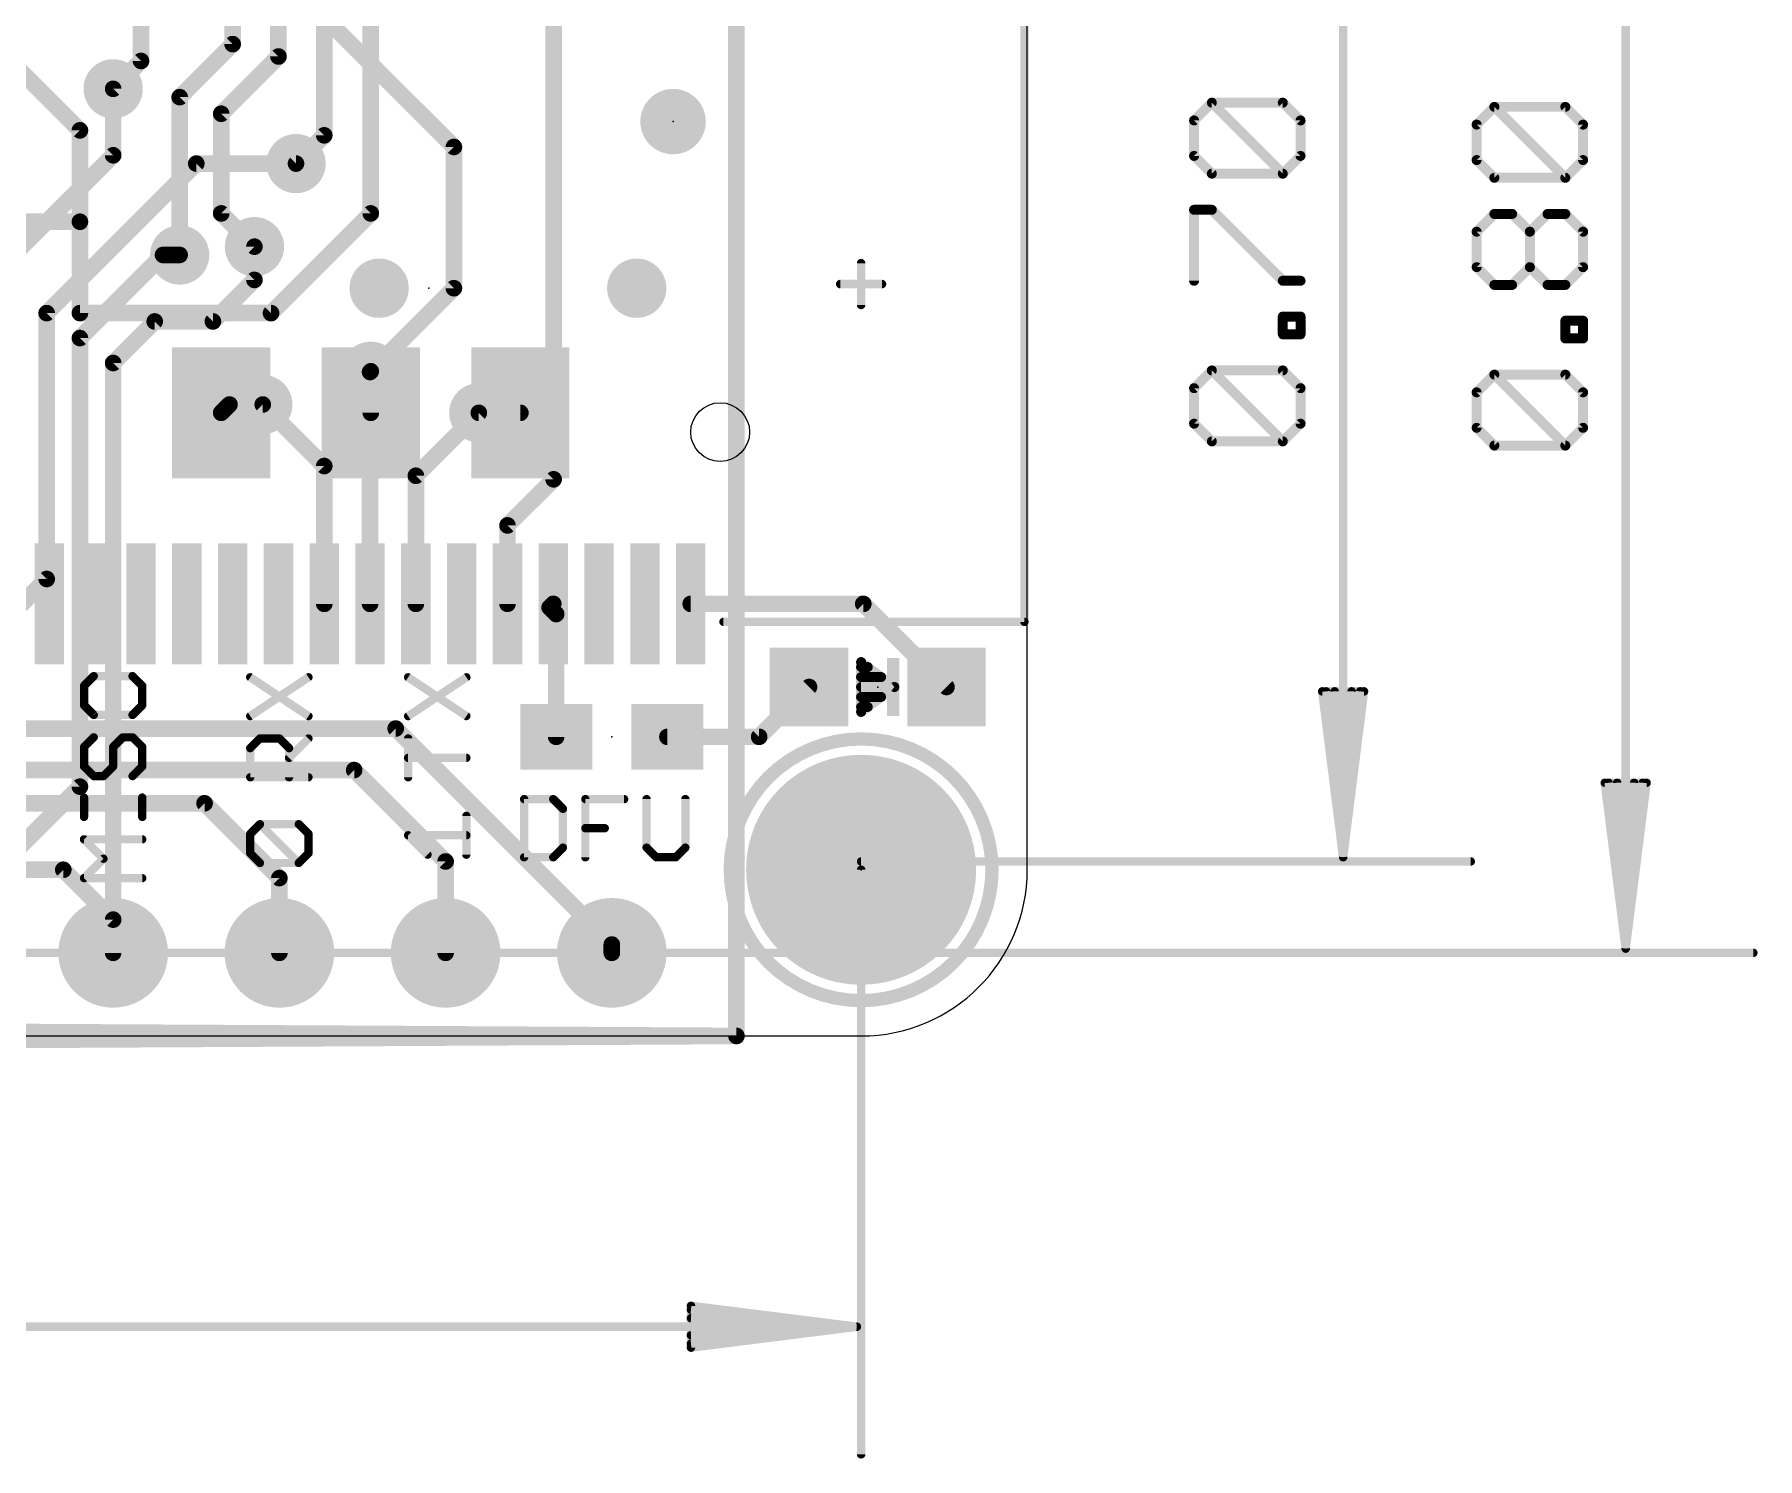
# Model space of a CAD drawing. Extents: x -8.4 to 62, y -6.5 to 32.8.
# Drawn here: x 35.63 to 61.96, y -6.46 to 15.31 of the extents above; entities that cross this region are included whole.
import ezdxf

# ---------------------------------------------------------------- set-up
doc = ezdxf.new("R2010")
doc.units = 0
for name, color, linetype in [('1', 12, 'CONTINUOUS'), ('16', 132, 'CONTINUOUS'), ('17', 110, 'CONTINUOUS'), ('18', 110, 'CONTINUOUS'), ('20', 53, 'CONTINUOUS'), ('21', 40, 'CONTINUOUS'), ('23', 40, 'CONTINUOUS'), ('47', 253, 'CONTINUOUS')]:
    doc.layers.add(name, color=color, linetype=linetype)

# ---------------------------------------------------------------- blocks, each defined once
blk = doc.blocks.new('RECT')
blk.add_solid([(-0.5, -0.5), (0.5, -0.5), (-0.5, 0.5), (0.5, 0.5)])
blk = doc.blocks.new('ROUNDP')
at = {"const_width": 0.5}
blk.add_lwpolyline([(0, -0.25, 1), (0, 0.25, 1), (0, -0.25)], format="xyb", dxfattribs=at)
blk = doc.blocks.new('PIE')
at = {"const_width": 0.5}
blk.add_lwpolyline([(0, -0.25, 1), (0, 0.25, 1), (0, -0.25)], format="xyb", dxfattribs=at)
blk = doc.blocks.new('ROUNDV')
at = {"const_width": 0.5}
blk.add_lwpolyline([(0, -0.25, 1), (0, 0.25, 1), (0, -0.25)], format="xyb", dxfattribs=at)

msp = doc.modelspace()

# ---------------------------------------------------------------- linework, layer by layer
at = {"layer": '1', "const_width": 0.254}
for points in [[(46.355, 0), (46.355, 22.86)], [(43.561, 8.509), (43.561, 18.327)], [(37.256, 16.255), (37.256, 14.904)], [(38.656, 16.255), (38.656, 15.161)], [(39.356, 16.255), (39.356, 14.972)], [(40.056, 16.255), (40.056, 13.767)], [(40.767, 12.573), (40.767, 15.609)], [(38.656, 15.161), (37.846, 14.351)], [(35.235, 14.93), (36.322, 13.843)], [(37.256, 14.904), (36.83, 14.478)], [(39.356, 14.972), (38.481, 14.097)], [(37.846, 14.351), (37.846, 11.938)], [(38.481, 14.097), (38.481, 12.573)], [(36.322, 13.843), (36.322, 12.446)], [(40.056, 13.767), (39.624, 13.335)], [(38.481, 12.573), (38.989, 12.065)], [(39.243, 11.049), (40.767, 12.573)], [(35.179, 12.446), (36.322, 12.446)], [(36.322, 12.446), (36.322, 11.049)], [(36.322, 11.049), (39.243, 11.049)], [(40.756, 10.149), (40.767, 10.16)], [(40.756, 6.605), (40.756, 10.149)], [(40.056, 8.712), (39.116, 9.652)], [(41.456, 8.563), (42.418, 9.525)], [(40.056, 6.605), (40.056, 8.712)], [(41.456, 6.605), (41.456, 8.563)], [(42.856, 7.804), (43.561, 8.509)], [(42.856, 6.605), (42.856, 7.804)], [(43.556, 6.605), (43.5, 6.549)], [(43.5, 6.549), (43.6, 6.449)], [(48.293, 6.605), (45.656, 6.605)], [(49.564, 5.334), (48.293, 6.605)], [(43.6, 6.449), (43.6, 4.572)], [(46.702, 4.572), (47.464, 5.334)], [(41.148, 4.699), (34.671, 4.699)], [(44.45, 1.397), (41.148, 4.699)], [(45.3, 4.572), (46.702, 4.572)], [(33.274, 4.064), (40.513, 4.064)], [(40.513, 4.064), (41.91, 2.667)], [(33.02, 3.556), (38.227, 3.556)], [(38.227, 3.556), (39.37, 2.413)], [(33.782, 2.54), (36.068, 2.54)], [(36.068, 2.54), (36.83, 1.778)], [(41.91, 2.667), (41.91, 1.27)], [(39.37, 2.413), (39.37, 1.27)], [(36.83, 1.778), (36.83, 1.27)], [(44.45, 1.27), (44.45, 1.397)], [(-0.254, -0.254), (46.355, 0)]]:
    msp.add_lwpolyline(points, dxfattribs=at)
at = {"layer": '1', "const_width": 0.127}
for points in [[(38.7009, 15.1161, 1), (38.6111, 15.2059)], [(37.3009, 14.8591, 1), (37.2111, 14.9489)], [(38.5925, 15.161, 1), (38.7195, 15.161)], [(39.2925, 14.972, 1), (39.4195, 14.972)], [(39.4009, 14.9271, 1), (39.3111, 15.0169)], [(37.1925, 14.904, 1), (37.3195, 14.904)], [(36.7851, 14.5229, 1), (36.8749, 14.4331)], [(37.9095, 14.351, 1), (37.7825, 14.351)], [(37.8011, 14.3959, 1), (37.8909, 14.3061)], [(38.5445, 14.097, 1), (38.4175, 14.097)], [(36.3855, 13.843, 1), (36.2585, 13.843)], [(38.4361, 14.1419, 1), (38.5259, 14.0521)], [(36.2771, 13.7981, 1), (36.3669, 13.8879)], [(39.9925, 13.767, 1), (40.1195, 13.767)], [(40.1009, 13.7221, 1), (40.0111, 13.8119)], [(39.5791, 13.3799, 1), (39.6689, 13.2901)], [(38.5259, 12.6179, 1), (38.4361, 12.5281)], [(40.8119, 12.5281, 1), (40.7221, 12.6179)], [(36.3855, 12.446, 1), (36.2585, 12.446)], [(36.2585, 12.446, 1), (36.3855, 12.446)], [(36.322, 12.3825, 1), (36.322, 12.5095)], [(38.4175, 12.573, 1), (38.5445, 12.573)], [(40.7035, 12.573, 1), (40.8305, 12.573)], [(38.9441, 12.0201, 1), (39.0339, 12.1099)], [(37.7825, 11.938, 1), (37.9095, 11.938)], [(36.322, 11.1125, 1), (36.322, 10.9855)], [(36.2585, 11.049, 1), (36.3855, 11.049)], [(39.1981, 11.0939, 1), (39.2879, 11.0041)], [(39.243, 10.9855, 1), (39.243, 11.1125)], [(40.8195, 10.149, 1), (40.6925, 10.149)], [(40.8119, 10.1151, 1), (40.7221, 10.2049)], [(40.7111, 10.1939, 1), (40.8009, 10.1041)], [(39.1609, 9.6969, 1), (39.0711, 9.6071)], [(42.4629, 9.4801, 1), (42.3731, 9.5699)], [(40.1195, 8.712, 1), (39.9925, 8.712)], [(40.0111, 8.6671, 1), (40.1009, 8.7569)], [(41.5195, 8.563, 1), (41.3925, 8.563)], [(41.4111, 8.6079, 1), (41.5009, 8.5181)], [(43.4975, 8.509, 1), (43.6245, 8.509)], [(43.6059, 8.4641, 1), (43.5161, 8.5539)], [(42.9195, 7.804, 1), (42.7925, 7.804)], [(42.8111, 7.8489, 1), (42.9009, 7.7591)], [(39.9925, 6.605, 1), (40.1195, 6.605)], [(40.6925, 6.605, 1), (40.8195, 6.605)], [(41.3925, 6.605, 1), (41.5195, 6.605)], [(42.7925, 6.605, 1), (42.9195, 6.605)], [(43.5449, 6.5939, 1), (43.4551, 6.5041)], [(43.4551, 6.5939, 1), (43.5449, 6.5041)], [(43.6009, 6.5601, 1), (43.5111, 6.6499)], [(45.656, 6.6685, 1), (45.656, 6.5415)], [(48.3379, 6.6499, 1), (48.2481, 6.5601)], [(48.293, 6.5415, 1), (48.293, 6.6685)], [(43.6635, 6.449, 1), (43.5365, 6.449)], [(43.5551, 6.4041, 1), (43.6449, 6.4939)], [(47.5089, 5.2891, 1), (47.4191, 5.3789)], [(49.5191, 5.2891, 1), (49.6089, 5.3789)], [(41.1929, 4.7439, 1), (41.1031, 4.6541)], [(41.148, 4.6355, 1), (41.148, 4.7625)], [(43.5365, 4.572, 1), (43.6635, 4.572)], [(45.3, 4.6355, 1), (45.3, 4.5085)], [(46.6571, 4.6169, 1), (46.7469, 4.5271)], [(46.702, 4.5085, 1), (46.702, 4.6355)], [(40.5579, 4.1089, 1), (40.4681, 4.0191)], [(40.513, 4.0005, 1), (40.513, 4.1275)], [(38.2719, 3.6009, 1), (38.1821, 3.5111)], [(38.227, 3.4925, 1), (38.227, 3.6195)], [(36.1129, 2.5849, 1), (36.0231, 2.4951)], [(36.068, 2.4765, 1), (36.068, 2.6035)], [(41.9735, 2.667, 1), (41.8465, 2.667)], [(41.8651, 2.6221, 1), (41.9549, 2.7119)], [(39.4335, 2.413, 1), (39.3065, 2.413)], [(39.3251, 2.3681, 1), (39.4149, 2.4579)], [(36.8935, 1.778, 1), (36.7665, 1.778)], [(36.7851, 1.7331, 1), (36.8749, 1.8229)], [(36.7665, 1.27, 1), (36.8935, 1.27)], [(39.3065, 1.27, 1), (39.4335, 1.27)], [(41.8465, 1.27, 1), (41.9735, 1.27)], [(44.5135, 1.397, 1), (44.3865, 1.397)], [(44.3865, 1.27, 1), (44.5135, 1.27)], [(44.4051, 1.3521, 1), (44.4949, 1.4419)], [(46.2915, 0, 1), (46.4185, 0)], [(46.3553, -0.0635, 1), (46.3547, 0.0635)]]:
    msp.add_lwpolyline(points, format="xyb", dxfattribs=at)
at = {"layer": '16', "const_width": 0.254}
for points in [[(46.355, 0), (46.355, 22.86)], [(42.037, 13.589), (39.37, 16.256)], [(36.83, 13.462), (36.83, 14.478)], [(42.037, 13.589), (42.037, 11.43)], [(33.274, 9.906), (36.83, 13.462)], [(38.1, 13.335), (35.814, 11.049)], [(39.624, 13.335), (38.1, 13.335)], [(38.989, 11.557), (38.989, 12.065)], [(37.592, 11.938), (36.322, 10.668)], [(37.846, 11.938), (37.592, 11.938)], [(38.354, 10.922), (38.989, 11.557)], [(42.037, 11.43), (40.767, 10.16)], [(35.814, 11.049), (35.814, 6.985)], [(36.83, 10.287), (37.465, 10.922)], [(37.465, 10.922), (38.354, 10.922)], [(36.322, 10.668), (36.322, 3.81)], [(36.83, 10.287), (36.83, 1.27)], [(40.767, 10.16), (40.767, 9.525)], [(38.608, 9.652), (38.481, 9.525)], [(39.116, 9.652), (38.608, 9.652)], [(42.418, 9.525), (43.053, 9.525)], [(35.814, 6.985), (31.623, 2.794)], [(36.322, 3.81), (34.29, 1.778)], [(-0.127, 0.254), (46.355, 0)]]:
    msp.add_lwpolyline(points, dxfattribs=at)
at = {"layer": '16', "const_width": 0.127}
for points in [[(36.8935, 14.478, 1), (36.7665, 14.478)], [(42.1005, 13.589, 1), (41.9735, 13.589)], [(41.9921, 13.5441, 1), (42.0819, 13.6339)], [(36.7665, 13.462, 1), (36.8935, 13.462)], [(36.8749, 13.4171, 1), (36.7851, 13.5069)], [(38.1, 13.3985, 1), (38.1, 13.2715)], [(38.1449, 13.2901, 1), (38.0551, 13.3799)], [(39.624, 13.2715, 1), (39.624, 13.3985)], [(39.0525, 12.065, 1), (38.9255, 12.065)], [(37.592, 12.0015, 1), (37.592, 11.8745)], [(37.6369, 11.8931, 1), (37.5471, 11.9829)], [(37.846, 11.8745, 1), (37.846, 12.0015)], [(38.9255, 11.557, 1), (39.0525, 11.557)], [(39.0339, 11.5121, 1), (38.9441, 11.6019)], [(41.9735, 11.43, 1), (42.1005, 11.43)], [(42.0819, 11.3851, 1), (41.9921, 11.4749)], [(35.8775, 11.049, 1), (35.7505, 11.049)], [(35.7691, 11.0939, 1), (35.8589, 11.0041)], [(37.465, 10.9855, 1), (37.465, 10.8585)], [(37.5099, 10.8771, 1), (37.4201, 10.9669)], [(38.3091, 10.9669, 1), (38.3989, 10.8771)], [(38.354, 10.8585, 1), (38.354, 10.9855)], [(36.3855, 10.668, 1), (36.2585, 10.668)], [(36.2771, 10.7129, 1), (36.3669, 10.6231)], [(36.8935, 10.287, 1), (36.7665, 10.287)], [(36.7851, 10.3319, 1), (36.8749, 10.2421)], [(40.8305, 10.16, 1), (40.7035, 10.16)], [(40.7221, 10.2049, 1), (40.8119, 10.1151)], [(38.608, 9.7155, 1), (38.608, 9.5885)], [(38.6529, 9.6071, 1), (38.5631, 9.6969)], [(39.116, 9.5885, 1), (39.116, 9.7155)], [(38.4361, 9.5699, 1), (38.5259, 9.4801)], [(40.7035, 9.525, 1), (40.8305, 9.525)], [(42.418, 9.5885, 1), (42.418, 9.4615)], [(43.053, 9.4615, 1), (43.053, 9.5885)], [(35.8589, 6.9401, 1), (35.7691, 7.0299)], [(35.7505, 6.985, 1), (35.8775, 6.985)], [(36.2585, 3.81, 1), (36.3855, 3.81)], [(36.3669, 3.7651, 1), (36.2771, 3.8549)], [(36.7665, 1.27, 1), (36.8935, 1.27)], [(46.2915, 0, 1), (46.4185, 0)], [(46.3547, -0.0635, 1), (46.3553, 0.0635)]]:
    msp.add_lwpolyline(points, format="xyb", dxfattribs=at)
at = {"layer": '20'}
for p, q in [((50.8, 2.54), (50.8, 20.32)), ((2.54, 0), (48.26, 0))]:
    msp.add_line(p, q, dxfattribs=at)
msp.add_circle((46.106, 9.23), 0.45, dxfattribs=at)
msp.add_arc((48.26, 2.54), 2.54, 270, 0, dxfattribs=at)
at = {"layer": '21'}
for points, const_width in [([(50.756, 16.53), (50.756, 6.33)], 0.127), ([(50.756, 6.33), (46.156, 6.33)], 0.127), ([(36.533, 5.5003), (36.3847, 5.352)], 0.127), ([(37.1262, 5.5003), (36.533, 5.5003)], 0.127), ([(37.2745, 5.352), (37.1262, 5.5003)], 0.127), ([(38.9247, 4.8895), (39.8145, 5.4827)], 0.127), ([(38.9247, 5.4827), (39.8145, 4.8895)], 0.127), ([(41.3377, 4.8895), (42.2275, 5.4827)], 0.127), ([(41.3377, 5.4827), (42.2275, 4.8895)], 0.127), ([(48.768, 5.334), (48.26, 5.715)], 0.1524), ([(48.26, 5.715), (48.26, 4.953)], 0.1524), ([(48.26, 5.6388), (48.3616, 5.6388)], 0.1524), ([(48.26, 5.4864), (48.5648, 5.4864)], 0.1524), ([(36.3847, 5.352), (36.3847, 5.0554)], 0.127), ([(37.2745, 5.0554), (37.2745, 5.352)], 0.127), ([(48.26, 4.953), (48.768, 5.334)], 0.1524), ([(48.26, 5.334), (48.768, 5.334)], 0.1524), ([(36.3847, 5.0554), (36.533, 4.9071)], 0.127), ([(37.1262, 4.9071), (37.2745, 5.0554)], 0.127), ([(48.26, 5.1816), (48.5648, 5.1816)], 0.1524), ([(48.26, 5.0292), (48.3616, 5.0292)], 0.1524), ([(36.533, 4.9071), (37.1262, 4.9071)], 0.127), ([(36.533, 4.5648), (36.3847, 4.4165)], 0.127), ([(36.3847, 4.4165), (36.3847, 4.1199)], 0.127), ([(36.8296, 4.4165), (36.9779, 4.5648)], 0.127), ([(36.8296, 4.1199), (36.8296, 4.4165)], 0.127), ([(36.9779, 4.5648), (37.1262, 4.5648)], 0.127), ([(37.1262, 4.5648), (37.2745, 4.4165)], 0.127), ([(37.2745, 4.4165), (37.2745, 4.1199)], 0.127), ([(38.9247, 4.3989), (39.073, 4.5472)], 0.127), ([(39.073, 4.5472), (39.3696, 4.5472)], 0.127), ([(39.3696, 4.5472), (39.5179, 4.3989)], 0.127), ([(39.5179, 4.2506), (39.8145, 4.5472)], 0.127), ([(41.3377, 3.954), (41.3377, 4.5472)], 0.127), ([(38.9247, 3.954), (38.9247, 4.3989)], 0.127), ([(39.5179, 4.3989), (39.5179, 3.954)], 0.127), ([(42.2275, 4.2506), (41.3377, 4.2506)], 0.127), ([(36.3847, 4.1199), (36.533, 3.9716)], 0.127), ([(36.533, 3.9716), (36.6813, 3.9716)], 0.127), ([(36.6813, 3.9716), (36.8296, 4.1199)], 0.127), ([(37.2745, 4.1199), (37.1262, 3.9716)], 0.127), ([(39.8145, 3.954), (38.9247, 3.954)], 0.127), ([(36.3847, 3.3479), (36.3847, 3.6445)], 0.127), ([(37.2745, 3.3479), (37.2745, 3.6445)], 0.127), ([(37.2745, 3.4962), (36.3847, 3.4962)], 0.127), ([(42.2275, 2.7707), (42.2275, 3.3639)], 0.127), ([(43.1102, 3.6203), (43.1102, 2.7305)], 0.127), ([(43.5551, 3.6203), (43.1102, 3.6203)], 0.127), ([(43.7034, 3.472), (43.5551, 3.6203)], 0.127), ([(43.7034, 2.8788), (43.7034, 3.472)], 0.127), ([(44.0457, 2.7305), (44.0457, 3.6203)], 0.127), ([(44.0457, 3.6203), (44.6389, 3.6203)], 0.127), ([(44.9813, 3.6203), (44.9813, 2.8788)], 0.127), ([(45.5744, 2.8788), (45.5744, 3.6203)], 0.127), ([(38.9247, 3.0886), (39.073, 3.2369)], 0.127), ([(39.073, 3.2369), (39.6662, 3.2369)], 0.127), ([(39.6662, 2.6437), (39.073, 3.2369)], 0.127), ([(39.6662, 3.2369), (39.8145, 3.0886)], 0.127), ([(44.0457, 3.1754), (44.3423, 3.1754)], 0.127), ([(36.6813, 2.709), (36.3847, 3.0056)], 0.127), ([(36.3847, 3.0056), (37.2745, 3.0056)], 0.127), ([(38.9247, 2.792), (38.9247, 3.0886)], 0.127), ([(39.8145, 3.0886), (39.8145, 2.792)], 0.127), ([(41.6343, 2.7707), (41.3377, 3.0673)], 0.127), ([(41.3377, 3.0673), (42.2275, 3.0673)], 0.127), ([(43.5551, 2.7305), (43.7034, 2.8788)], 0.127), ([(44.9813, 2.8788), (45.1296, 2.7305)], 0.127), ([(45.4261, 2.7305), (45.5744, 2.8788)], 0.127), ([(36.3847, 2.4124), (36.6813, 2.709)], 0.127), ([(39.073, 2.6437), (38.9247, 2.792)], 0.127), ([(39.6662, 2.6437), (39.073, 2.6437)], 0.127), ([(39.8145, 2.792), (39.6662, 2.6437)], 0.127), ([(43.1102, 2.7305), (43.5551, 2.7305)], 0.127), ([(45.1296, 2.7305), (45.4261, 2.7305)], 0.127), ([(37.2745, 2.4124), (36.3847, 2.4124)], 0.127)]:
    msp.add_lwpolyline(points, dxfattribs=dict(at, const_width=const_width))
for points, const_width in [([(46.156, 6.3617, 1), (46.156, 6.2983)], 0.0635), ([(50.7242, 6.33, 1), (50.7878, 6.33)], 0.0635), ([(50.756, 6.2983, 1), (50.756, 6.3617)], 0.0635), ([(36.533, 5.532, 1), (36.533, 5.4685)], 0.0635), ([(36.5555, 5.4778, 1), (36.5106, 5.5227)], 0.0635), ([(37.1487, 5.5227, 1), (37.1038, 5.4778)], 0.0635), ([(37.1262, 5.4685, 1), (37.1262, 5.532)], 0.0635), ([(38.9424, 5.5091, 1), (38.9071, 5.4563)], 0.0635), ([(39.8321, 5.4563, 1), (39.7969, 5.5091)], 0.0635), ([(41.3554, 5.5091, 1), (41.3201, 5.4563)], 0.0635), ([(42.2451, 5.4563, 1), (42.2099, 5.5091)], 0.0635), ([(48.2829, 5.7455, 1), (48.2371, 5.6845)], 0.0762), ([(48.2981, 5.715, 1), (48.2219, 5.715)], 0.0762), ([(48.26, 5.6769, 1), (48.26, 5.6007)], 0.0762), ([(48.26, 5.5245, 1), (48.26, 5.4483)], 0.0762), ([(48.3616, 5.6007, 1), (48.3616, 5.6769)], 0.0762), ([(48.5648, 5.4483, 1), (48.5648, 5.5245)], 0.0762), ([(36.4165, 5.352, 1), (36.353, 5.352)], 0.0635), ([(36.3623, 5.3744, 1), (36.4072, 5.3295)], 0.0635), ([(37.3063, 5.352, 1), (37.2428, 5.352)], 0.0635), ([(37.252, 5.3295, 1), (37.297, 5.3744)], 0.0635), ([(48.26, 5.3721, 1), (48.26, 5.2959)], 0.0762), ([(48.7909, 5.3035, 1), (48.7451, 5.3645)], 0.0762), ([(48.7451, 5.3035, 1), (48.7909, 5.3645)], 0.0762), ([(48.768, 5.2959, 1), (48.768, 5.3721)], 0.0762), ([(36.353, 5.0554, 1), (36.4165, 5.0554)], 0.0635), ([(36.4072, 5.0778, 1), (36.3623, 5.0329)], 0.0635), ([(37.2428, 5.0554, 1), (37.3063, 5.0554)], 0.0635), ([(37.297, 5.0329, 1), (37.252, 5.0778)], 0.0635), ([(48.26, 5.2197, 1), (48.26, 5.1435)], 0.0762), ([(48.26, 5.0673, 1), (48.26, 4.9911)], 0.0762), ([(48.2371, 4.9835, 1), (48.2829, 4.9225)], 0.0762), ([(48.3616, 4.9911, 1), (48.3616, 5.0673)], 0.0762), ([(48.5648, 5.1435, 1), (48.5648, 5.2197)], 0.0762), ([(36.533, 4.9388, 1), (36.533, 4.8753)], 0.0635), ([(36.5106, 4.8846, 1), (36.5555, 4.9295)], 0.0635), ([(37.1038, 4.9295, 1), (37.1487, 4.8846)], 0.0635), ([(37.1262, 4.8753, 1), (37.1262, 4.9388)], 0.0635), ([(38.9071, 4.9159, 1), (38.9424, 4.8631)], 0.0635), ([(39.7969, 4.8631, 1), (39.8321, 4.9159)], 0.0635), ([(41.3201, 4.9159, 1), (41.3554, 4.8631)], 0.0635), ([(42.2099, 4.8631, 1), (42.2451, 4.9159)], 0.0635), ([(48.2219, 4.953, 1), (48.2981, 4.953)], 0.0762), ([(36.4165, 4.4165, 1), (36.353, 4.4165)], 0.0635), ([(36.5555, 4.5423, 1), (36.5106, 4.5872)], 0.0635), ([(36.8614, 4.4165, 1), (36.7979, 4.4165)], 0.0635), ([(36.9779, 4.5965, 1), (36.9779, 4.533)], 0.0635), ([(37.0004, 4.5423, 1), (36.9555, 4.5872)], 0.0635), ([(37.1487, 4.5872, 1), (37.1038, 4.5423)], 0.0635), ([(37.1262, 4.533, 1), (37.1262, 4.5965)], 0.0635), ([(37.3063, 4.4165, 1), (37.2428, 4.4165)], 0.0635), ([(39.073, 4.5789, 1), (39.073, 4.5154)], 0.0635), ([(39.0955, 4.5247, 1), (39.0506, 4.5696)], 0.0635), ([(39.3921, 4.5696, 1), (39.3472, 4.5247)], 0.0635), ([(39.3696, 4.5154, 1), (39.3696, 4.5789)], 0.0635), ([(39.837, 4.5247, 1), (39.792, 4.5696)], 0.0635), ([(41.3695, 4.5472, 1), (41.306, 4.5472)], 0.0635), ([(48.26, 0.54, 1), (48.26, 4.54, 1), (48.26, 0.54)], 0.2032), ([(36.3623, 4.4389, 1), (36.4072, 4.394)], 0.0635), ([(36.8072, 4.4389, 1), (36.8521, 4.394)], 0.0635), ([(37.252, 4.394, 1), (37.297, 4.4389)], 0.0635), ([(38.9565, 4.3989, 1), (38.893, 4.3989)], 0.0635), ([(38.9023, 4.4213, 1), (38.9472, 4.3764)], 0.0635), ([(39.5497, 4.3989, 1), (39.4862, 4.3989)], 0.0635), ([(39.4955, 4.273, 1), (39.5404, 4.2281)], 0.0635), ([(39.4955, 4.3764, 1), (39.5404, 4.4213)], 0.0635), ([(41.3377, 4.2823, 1), (41.3377, 4.2188)], 0.0635), ([(42.2275, 4.2188, 1), (42.2275, 4.2823)], 0.0635), ([(36.353, 4.1199, 1), (36.4165, 4.1199)], 0.0635), ([(36.4072, 4.1423, 1), (36.3623, 4.0974)], 0.0635), ([(36.533, 4.0033, 1), (36.533, 3.9398)], 0.0635), ([(36.5106, 3.9491, 1), (36.5555, 3.994)], 0.0635), ([(36.6589, 3.994, 1), (36.7038, 3.9491)], 0.0635), ([(36.6813, 3.9398, 1), (36.6813, 4.0033)], 0.0635), ([(36.7979, 4.1199, 1), (36.8614, 4.1199)], 0.0635), ([(36.8521, 4.0974, 1), (36.8072, 4.1423)], 0.0635), ([(37.1038, 3.994, 1), (37.1487, 3.9491)], 0.0635), ([(37.2428, 4.1199, 1), (37.3063, 4.1199)], 0.0635), ([(37.297, 4.0974, 1), (37.252, 4.1423)], 0.0635), ([(38.9247, 3.9857, 1), (38.9247, 3.9222)], 0.0635), ([(38.893, 3.954, 1), (38.9565, 3.954)], 0.0635), ([(39.4862, 3.954, 1), (39.5497, 3.954)], 0.0635), ([(39.8145, 3.9222, 1), (39.8145, 3.9857)], 0.0635), ([(41.306, 3.954, 1), (41.3695, 3.954)], 0.0635), ([(36.4165, 3.6445, 1), (36.353, 3.6445)], 0.0635), ([(37.3063, 3.6445, 1), (37.2428, 3.6445)], 0.0635), ([(36.3847, 3.5279, 1), (36.3847, 3.4644)], 0.0635), ([(37.2745, 3.4644, 1), (37.2745, 3.5279)], 0.0635), ([(42.2593, 3.3639, 1), (42.1957, 3.3639)], 0.0635), ([(43.142, 3.6203, 1), (43.0785, 3.6203)], 0.0635), ([(43.1102, 3.652, 1), (43.1102, 3.5885)], 0.0635), ([(43.5776, 3.6427, 1), (43.5326, 3.5978)], 0.0635), ([(43.5551, 3.5885, 1), (43.5551, 3.652)], 0.0635), ([(43.7351, 3.472, 1), (43.6716, 3.472)], 0.0635), ([(43.6809, 3.4495, 1), (43.7258, 3.4944)], 0.0635), ([(44.0775, 3.6203, 1), (44.014, 3.6203)], 0.0635), ([(44.0457, 3.652, 1), (44.0457, 3.5885)], 0.0635), ([(44.6389, 3.5885, 1), (44.6389, 3.652)], 0.0635), ([(45.013, 3.6203, 1), (44.9495, 3.6203)], 0.0635), ([(45.6062, 3.6203, 1), (45.5427, 3.6203)], 0.0635), ([(36.353, 3.3479, 1), (36.4165, 3.3479)], 0.0635), ([(37.2428, 3.3479, 1), (37.3063, 3.3479)], 0.0635), ([(39.073, 3.2687, 1), (39.073, 3.2052)], 0.0635), ([(39.0955, 3.2594, 1), (39.0506, 3.2145)], 0.0635), ([(39.0955, 3.2145, 1), (39.0506, 3.2594)], 0.0635), ([(39.6887, 3.2594, 1), (39.6438, 3.2145)], 0.0635), ([(39.6662, 3.2052, 1), (39.6662, 3.2687)], 0.0635), ([(44.0457, 3.2071, 1), (44.0457, 3.1436)], 0.0635), ([(44.3423, 3.1436, 1), (44.3423, 3.2071)], 0.0635), ([(36.3847, 3.0373, 1), (36.3847, 2.9738)], 0.0635), ([(36.4072, 3.028, 1), (36.3623, 2.9831)], 0.0635), ([(37.2745, 2.9738, 1), (37.2745, 3.0373)], 0.0635), ([(38.9565, 3.0886, 1), (38.893, 3.0886)], 0.0635), ([(38.9023, 3.1111, 1), (38.9472, 3.0662)], 0.0635), ([(39.8463, 3.0886, 1), (39.7828, 3.0886)], 0.0635), ([(39.792, 3.0662, 1), (39.837, 3.1111)], 0.0635), ([(41.3377, 3.0991, 1), (41.3377, 3.0356)], 0.0635), ([(41.3602, 3.0898, 1), (41.3153, 3.0449)], 0.0635), ([(42.2275, 3.0356, 1), (42.2275, 3.0991)], 0.0635), ([(43.6716, 2.8788, 1), (43.7351, 2.8788)], 0.0635), ([(43.7258, 2.8563, 1), (43.6809, 2.9012)], 0.0635), ([(44.9495, 2.8788, 1), (45.013, 2.8788)], 0.0635), ([(45.0037, 2.9012, 1), (44.9588, 2.8563)], 0.0635), ([(45.5427, 2.8788, 1), (45.6062, 2.8788)], 0.0635), ([(45.5969, 2.8563, 1), (45.552, 2.9012)], 0.0635), ([(36.7038, 2.6865, 1), (36.6589, 2.7314)], 0.0635), ([(36.6589, 2.6865, 1), (36.7038, 2.7314)], 0.0635), ([(38.893, 2.792, 1), (38.9565, 2.792)], 0.0635), ([(38.9472, 2.8145, 1), (38.9023, 2.7696)], 0.0635), ([(39.073, 2.6755, 1), (39.073, 2.612)], 0.0635), ([(39.0506, 2.6213, 1), (39.0955, 2.6662)], 0.0635), ([(39.6438, 2.6662, 1), (39.6887, 2.6213)], 0.0635), ([(39.6438, 2.6213, 1), (39.6887, 2.6662)], 0.0635), ([(39.6662, 2.612, 1), (39.6662, 2.6755)], 0.0635), ([(39.7828, 2.792, 1), (39.8463, 2.792)], 0.0635), ([(39.837, 2.7696, 1), (39.792, 2.8145)], 0.0635), ([(41.6119, 2.7483, 1), (41.6568, 2.7932)], 0.0635), ([(42.1957, 2.7707, 1), (42.2593, 2.7707)], 0.0635), ([(43.1102, 2.7623, 1), (43.1102, 2.6987)], 0.0635), ([(43.0785, 2.7305, 1), (43.142, 2.7305)], 0.0635), ([(43.5326, 2.753, 1), (43.5776, 2.708)], 0.0635), ([(43.5551, 2.6987, 1), (43.5551, 2.7623)], 0.0635), ([(44.014, 2.7305, 1), (44.0775, 2.7305)], 0.0635), ([(45.1296, 2.7623, 1), (45.1296, 2.6987)], 0.0635), ([(45.1071, 2.708, 1), (45.152, 2.753)], 0.0635), ([(45.4037, 2.753, 1), (45.4486, 2.708)], 0.0635), ([(45.4261, 2.6987, 1), (45.4261, 2.7623)], 0.0635), ([(36.3847, 2.4441, 1), (36.3847, 2.3806)], 0.0635), ([(36.3623, 2.4348, 1), (36.4072, 2.3899)], 0.0635), ([(37.2745, 2.3806, 1), (37.2745, 2.4441)], 0.0635)]:
    msp.add_lwpolyline(points, format="xyb", dxfattribs=dict(at, const_width=const_width))
at = {"layer": '23'}
for p in [(45.3862, 13.977), (41.656, 11.43), (48.514, 5.334), (44.45, 4.572), (48.26, 2.54)]:
    msp.add_point(p, dxfattribs=at)
at = {"layer": '47'}
for points, const_width in [([(59.944, 21.525), (59.944, 1.335)], 0.13), ([(55.626, 2.732), (55.626, 20.255)], 0.13), ([(53.3483, 13.9947), (53.6195, 14.2659)], 0.1524), ([(53.6195, 14.2659), (54.7041, 14.2659)], 0.1524), ([(54.7041, 13.1812), (53.6195, 14.2659)], 0.1524), ([(54.7041, 14.2659), (54.9753, 13.9947)], 0.1524), ([(57.6663, 13.9312), (57.9375, 14.2024)], 0.1524), ([(57.9375, 14.2024), (59.0221, 14.2024)], 0.1524), ([(59.0221, 13.1177), (57.9375, 14.2024)], 0.1524), ([(59.0221, 14.2024), (59.2933, 13.9312)], 0.1524), ([(53.3483, 13.4524), (53.3483, 13.9947)], 0.1524), ([(54.9753, 13.9947), (54.9753, 13.4524)], 0.1524), ([(57.6663, 13.3889), (57.6663, 13.9312)], 0.1524), ([(59.2933, 13.9312), (59.2933, 13.3889)], 0.1524), ([(53.6195, 13.1812), (53.3483, 13.4524)], 0.1524), ([(54.9753, 13.4524), (54.7041, 13.1812)], 0.1524), ([(57.9375, 13.1177), (57.6663, 13.3889)], 0.1524), ([(59.2933, 13.3889), (59.0221, 13.1177)], 0.1524), ([(54.7041, 13.1812), (53.6195, 13.1812)], 0.1524), ([(59.0221, 13.1177), (57.9375, 13.1177)], 0.1524), ([(53.3483, 11.544), (53.3483, 12.6287)], 0.1524), ([(53.3483, 12.6287), (53.6195, 12.6287)], 0.1524), ([(53.6195, 12.6287), (54.7041, 11.544)], 0.1524), ([(57.6663, 12.294), (57.9375, 12.5652)], 0.1524), ([(57.9375, 12.5652), (58.2086, 12.5652)], 0.1524), ([(58.2086, 12.5652), (58.4798, 12.294)], 0.1524), ([(58.4798, 12.294), (58.751, 12.5652)], 0.1524), ([(58.751, 12.5652), (59.0221, 12.5652)], 0.1524), ([(59.0221, 12.5652), (59.2933, 12.294)], 0.1524), ([(57.6663, 11.7517), (57.6663, 12.294)], 0.1524), ([(58.4798, 11.7517), (58.4798, 12.294)], 0.1524), ([(59.2933, 12.294), (59.2933, 11.7517)], 0.1524), ([(48.26, 11.1743), (48.26, 11.8127)], 0.13), ([(54.7041, 11.544), (54.9753, 11.544)], 0.1524), ([(57.9375, 11.4805), (57.6663, 11.7517)], 0.1524), ([(58.4798, 11.7517), (58.2086, 11.4805)], 0.1524), ([(58.751, 11.4805), (58.4798, 11.7517)], 0.1524), ([(59.2933, 11.7517), (59.0221, 11.4805)], 0.1524), ([(47.9408, 11.4935), (48.5792, 11.4935)], 0.13), ([(58.2086, 11.4805), (57.9375, 11.4805)], 0.1524), ([(59.0221, 11.4805), (58.751, 11.4805)], 0.1524), ([(54.7041, 10.7255), (54.7041, 10.9966)], 0.1524), ([(54.7041, 10.9966), (54.9753, 10.9966)], 0.1524), ([(54.9753, 10.9966), (54.9753, 10.7255)], 0.1524), ([(54.9753, 10.7255), (54.7041, 10.7255)], 0.1524), ([(59.0221, 10.662), (59.0221, 10.9331)], 0.1524), ([(59.0221, 10.9331), (59.2933, 10.9331)], 0.1524), ([(59.2933, 10.9331), (59.2933, 10.662)], 0.1524), ([(59.2933, 10.662), (59.0221, 10.662)], 0.1524), ([(53.3483, 9.9018), (53.6195, 10.173)], 0.1524), ([(53.6195, 10.173), (54.7041, 10.173)], 0.1524), ([(54.7041, 9.0883), (53.6195, 10.173)], 0.1524), ([(54.7041, 10.173), (54.9753, 9.9018)], 0.1524), ([(57.6663, 9.8383), (57.9375, 10.1095)], 0.1524), ([(57.9375, 10.1095), (59.0221, 10.1095)], 0.1524), ([(59.0221, 9.0248), (57.9375, 10.1095)], 0.1524), ([(59.0221, 10.1095), (59.2933, 9.8383)], 0.1524), ([(53.3483, 9.3595), (53.3483, 9.9018)], 0.1524), ([(54.9753, 9.9018), (54.9753, 9.3595)], 0.1524), ([(57.6663, 9.296), (57.6663, 9.8383)], 0.1524), ([(59.2933, 9.8383), (59.2933, 9.296)], 0.1524), ([(53.6195, 9.0883), (53.3483, 9.3595)], 0.1524), ([(54.9753, 9.3595), (54.7041, 9.0883)], 0.1524), ([(57.9375, 9.0248), (57.6663, 9.296)], 0.1524), ([(59.2933, 9.296), (59.0221, 9.0248)], 0.1524), ([(54.7041, 9.0883), (53.6195, 9.0883)], 0.1524), ([(59.0221, 9.0248), (57.9375, 9.0248)], 0.1524), ([(55.626, 2.732), (55.3068, 5.267)], 0.13), ([(55.3068, 5.267), (55.9452, 5.267)], 0.13), ([(55.626, 2.732), (55.366, 5.267)], 0.13), ([(55.626, 2.732), (55.496, 5.267)], 0.13), ([(55.9452, 5.267), (55.626, 2.732)], 0.13), ([(55.756, 5.267), (55.626, 2.732)], 0.13), ([(55.886, 5.267), (55.626, 2.732)], 0.13), ([(59.944, 1.335), (59.6248, 3.87)], 0.13), ([(59.6248, 3.87), (60.2632, 3.87)], 0.13), ([(59.944, 1.335), (59.684, 3.87)], 0.13), ([(59.944, 1.335), (59.814, 3.87)], 0.13), ([(60.2632, 3.87), (59.944, 1.335)], 0.13), ([(60.074, 3.87), (59.944, 1.335)], 0.13), ([(60.204, 3.87), (59.944, 1.335)], 0.13), ([(48.26, 2.667), (57.576, 2.667)], 0.13), ([(48.26, 2.54), (48.26, -6.395)], 0.13), ([(25.4, 1.27), (61.894, 1.27)], 0.13), ([(48.195, -4.445), (45.66, -4.1258)], 0.13), ([(45.66, -4.1258), (45.66, -4.7642)], 0.13), ([(48.195, -4.445), (45.66, -4.185)], 0.13), ([(2.732, -4.445), (48.195, -4.445)], 0.13), ([(48.195, -4.445), (45.66, -4.315)], 0.13), ([(45.66, -4.7642), (48.195, -4.445)], 0.13), ([(45.66, -4.575), (48.195, -4.445)], 0.13), ([(45.66, -4.705), (48.195, -4.445)], 0.13)]:
    msp.add_lwpolyline(points, dxfattribs=dict(at, const_width=const_width))
for points, const_width in [([(53.6464, 14.2928, 1), (53.5925, 14.2389)], 0.0762), ([(53.6195, 14.304, 1), (53.6195, 14.2278)], 0.0762), ([(53.6464, 14.2389, 1), (53.5925, 14.2928)], 0.0762), ([(54.7311, 14.2928, 1), (54.6772, 14.2389)], 0.0762), ([(54.7041, 14.2278, 1), (54.7041, 14.304)], 0.0762), ([(57.9644, 14.2293, 1), (57.9105, 14.1754)], 0.0762), ([(57.9375, 14.2405, 1), (57.9375, 14.1643)], 0.0762), ([(57.9644, 14.1754, 1), (57.9105, 14.2293)], 0.0762), ([(59.0491, 14.2293, 1), (58.9952, 14.1754)], 0.0762), ([(59.0221, 14.1643, 1), (59.0221, 14.2405)], 0.0762), ([(53.3864, 13.9947, 1), (53.3102, 13.9947)], 0.0762), ([(53.3214, 14.0216, 1), (53.3753, 13.9678)], 0.0762), ([(55.0134, 13.9947, 1), (54.9372, 13.9947)], 0.0762), ([(54.9484, 13.9678, 1), (55.0022, 14.0216)], 0.0762), ([(57.7044, 13.9312, 1), (57.6282, 13.9312)], 0.0762), ([(57.6394, 13.9581, 1), (57.6933, 13.9043)], 0.0762), ([(59.3314, 13.9312, 1), (59.2552, 13.9312)], 0.0762), ([(59.2664, 13.9043, 1), (59.3202, 13.9581)], 0.0762), ([(53.3753, 13.4793, 1), (53.3214, 13.4254)], 0.0762), ([(53.3102, 13.4524, 1), (53.3864, 13.4524)], 0.0762), ([(54.9372, 13.4524, 1), (55.0134, 13.4524)], 0.0762), ([(55.0022, 13.4254, 1), (54.9484, 13.4793)], 0.0762), ([(57.6933, 13.4158, 1), (57.6394, 13.3619)], 0.0762), ([(59.3202, 13.3619, 1), (59.2664, 13.4158)], 0.0762), ([(53.6195, 13.2193, 1), (53.6195, 13.1431)], 0.0762), ([(53.5925, 13.1543, 1), (53.6464, 13.2081)], 0.0762), ([(54.6772, 13.2081, 1), (54.7311, 13.1543)], 0.0762), ([(54.6772, 13.1543, 1), (54.7311, 13.2081)], 0.0762), ([(54.7041, 13.1431, 1), (54.7041, 13.2193)], 0.0762), ([(57.6282, 13.3889, 1), (57.7044, 13.3889)], 0.0762), ([(57.9375, 13.1558, 1), (57.9375, 13.0796)], 0.0762), ([(57.9105, 13.0908, 1), (57.9644, 13.1446)], 0.0762), ([(58.9952, 13.1446, 1), (59.0491, 13.0908)], 0.0762), ([(58.9952, 13.0908, 1), (59.0491, 13.1446)], 0.0762), ([(59.0221, 13.0796, 1), (59.0221, 13.1558)], 0.0762), ([(59.2552, 13.3889, 1), (59.3314, 13.3889)], 0.0762), ([(53.3864, 12.6287, 1), (53.3102, 12.6287)], 0.0762), ([(53.3483, 12.6668, 1), (53.3483, 12.5906)], 0.0762), ([(53.6464, 12.6556, 1), (53.5925, 12.6018)], 0.0762), ([(53.6195, 12.5906, 1), (53.6195, 12.6668)], 0.0762), ([(57.9375, 12.6033, 1), (57.9375, 12.5271)], 0.0762), ([(57.9644, 12.5383, 1), (57.9105, 12.5921)], 0.0762), ([(58.2356, 12.5921, 1), (58.1817, 12.5383)], 0.0762), ([(58.2086, 12.5271, 1), (58.2086, 12.6033)], 0.0762), ([(58.751, 12.6033, 1), (58.751, 12.5271)], 0.0762), ([(58.7779, 12.5383, 1), (58.724, 12.5921)], 0.0762), ([(59.0491, 12.5921, 1), (58.9952, 12.5383)], 0.0762), ([(59.0221, 12.5271, 1), (59.0221, 12.6033)], 0.0762), ([(57.7044, 12.294, 1), (57.6282, 12.294)], 0.0762), ([(57.6394, 12.321, 1), (57.6933, 12.2671)], 0.0762), ([(58.5179, 12.294, 1), (58.4417, 12.294)], 0.0762), ([(58.4529, 12.321, 1), (58.5067, 12.2671)], 0.0762), ([(58.4529, 12.2671, 1), (58.5067, 12.321)], 0.0762), ([(59.3314, 12.294, 1), (59.2552, 12.294)], 0.0762), ([(59.2664, 12.2671, 1), (59.3202, 12.321)], 0.0762), ([(48.2925, 11.8127, 1), (48.2275, 11.8127)], 0.065), ([(54.7041, 11.5821, 1), (54.7041, 11.5059)], 0.0762), ([(54.6772, 11.5171, 1), (54.7311, 11.571)], 0.0762), ([(54.9753, 11.5059, 1), (54.9753, 11.5821)], 0.0762), ([(57.6282, 11.7517, 1), (57.7044, 11.7517)], 0.0762), ([(57.6933, 11.7786, 1), (57.6394, 11.7248)], 0.0762), ([(58.4417, 11.7517, 1), (58.5179, 11.7517)], 0.0762), ([(58.5067, 11.7786, 1), (58.4529, 11.7248)], 0.0762), ([(58.5067, 11.7248, 1), (58.4529, 11.7786)], 0.0762), ([(59.2552, 11.7517, 1), (59.3314, 11.7517)], 0.0762), ([(59.3202, 11.7248, 1), (59.2664, 11.7786)], 0.0762), ([(47.9408, 11.526, 1), (47.9408, 11.461)], 0.065), ([(48.5792, 11.461, 1), (48.5792, 11.526)], 0.065), ([(53.3102, 11.544, 1), (53.3864, 11.544)], 0.0762), ([(57.9375, 11.5186, 1), (57.9375, 11.4424)], 0.0762), ([(57.9105, 11.4536, 1), (57.9644, 11.5075)], 0.0762), ([(58.1817, 11.5075, 1), (58.2356, 11.4536)], 0.0762), ([(58.2086, 11.4424, 1), (58.2086, 11.5186)], 0.0762), ([(58.751, 11.5186, 1), (58.751, 11.4424)], 0.0762), ([(58.724, 11.4536, 1), (58.7779, 11.5075)], 0.0762), ([(58.9952, 11.5075, 1), (59.0491, 11.4536)], 0.0762), ([(59.0221, 11.4424, 1), (59.0221, 11.5186)], 0.0762), ([(48.2275, 11.1743, 1), (48.2925, 11.1743)], 0.065), ([(54.7422, 10.9966, 1), (54.666, 10.9966)], 0.0762), ([(54.7041, 11.0347, 1), (54.7041, 10.9585)], 0.0762), ([(55.0134, 10.9966, 1), (54.9372, 10.9966)], 0.0762), ([(54.9753, 10.9585, 1), (54.9753, 11.0347)], 0.0762), ([(54.7041, 10.7636, 1), (54.7041, 10.6874)], 0.0762), ([(54.9753, 10.6874, 1), (54.9753, 10.7636)], 0.0762), ([(59.0602, 10.9331, 1), (58.984, 10.9331)], 0.0762), ([(59.0221, 10.9712, 1), (59.0221, 10.895)], 0.0762), ([(59.3314, 10.9331, 1), (59.2552, 10.9331)], 0.0762), ([(59.2933, 10.895, 1), (59.2933, 10.9712)], 0.0762), ([(54.666, 10.7255, 1), (54.7422, 10.7255)], 0.0762), ([(54.9372, 10.7255, 1), (55.0134, 10.7255)], 0.0762), ([(59.0221, 10.7001, 1), (59.0221, 10.6239)], 0.0762), ([(58.984, 10.662, 1), (59.0602, 10.662)], 0.0762), ([(59.2552, 10.662, 1), (59.3314, 10.662)], 0.0762), ([(59.2933, 10.6239, 1), (59.2933, 10.7001)], 0.0762), ([(53.6464, 10.1999, 1), (53.5925, 10.146)], 0.0762), ([(53.6195, 10.2111, 1), (53.6195, 10.1349)], 0.0762), ([(53.6464, 10.146, 1), (53.5925, 10.1999)], 0.0762), ([(54.7311, 10.1999, 1), (54.6772, 10.146)], 0.0762), ([(54.7041, 10.1349, 1), (54.7041, 10.2111)], 0.0762), ([(57.9644, 10.1364, 1), (57.9105, 10.0825)], 0.0762), ([(57.9375, 10.1476, 1), (57.9375, 10.0714)], 0.0762), ([(57.9644, 10.0825, 1), (57.9105, 10.1364)], 0.0762), ([(59.0491, 10.1364, 1), (58.9952, 10.0825)], 0.0762), ([(59.0221, 10.0714, 1), (59.0221, 10.1476)], 0.0762), ([(53.3864, 9.9018, 1), (53.3102, 9.9018)], 0.0762), ([(53.3214, 9.9287, 1), (53.3753, 9.8749)], 0.0762), ([(55.0134, 9.9018, 1), (54.9372, 9.9018)], 0.0762), ([(54.9484, 9.8749, 1), (55.0022, 9.9287)], 0.0762), ([(57.7044, 9.8383, 1), (57.6282, 9.8383)], 0.0762), ([(57.6394, 9.8652, 1), (57.6933, 9.8114)], 0.0762), ([(59.3314, 9.8383, 1), (59.2552, 9.8383)], 0.0762), ([(59.2664, 9.8114, 1), (59.3202, 9.8652)], 0.0762), ([(53.3753, 9.3864, 1), (53.3214, 9.3325)], 0.0762), ([(53.3102, 9.3595, 1), (53.3864, 9.3595)], 0.0762), ([(54.9372, 9.3595, 1), (55.0134, 9.3595)], 0.0762), ([(55.0022, 9.3325, 1), (54.9484, 9.3864)], 0.0762), ([(57.6933, 9.3229, 1), (57.6394, 9.269)], 0.0762), ([(57.6282, 9.296, 1), (57.7044, 9.296)], 0.0762), ([(59.2552, 9.296, 1), (59.3314, 9.296)], 0.0762), ([(59.3202, 9.269, 1), (59.2664, 9.3229)], 0.0762), ([(53.6195, 9.1264, 1), (53.6195, 9.0502)], 0.0762), ([(53.5925, 9.0614, 1), (53.6464, 9.1153)], 0.0762), ([(54.6772, 9.1153, 1), (54.7311, 9.0614)], 0.0762), ([(54.6772, 9.0614, 1), (54.7311, 9.1153)], 0.0762), ([(54.7041, 9.0502, 1), (54.7041, 9.1264)], 0.0762), ([(57.9375, 9.0629, 1), (57.9375, 8.9867)], 0.0762), ([(57.9105, 8.9979, 1), (57.9644, 9.0518)], 0.0762), ([(58.9952, 9.0518, 1), (59.0491, 8.9979)], 0.0762), ([(58.9952, 8.9979, 1), (59.0491, 9.0518)], 0.0762), ([(59.0221, 8.9867, 1), (59.0221, 9.0629)], 0.0762), ([(55.339, 5.2711, 1), (55.2745, 5.2629)], 0.065), ([(55.3068, 5.2995, 1), (55.3068, 5.2345)], 0.065), ([(55.3983, 5.2703, 1), (55.3337, 5.2637)], 0.065), ([(55.5285, 5.2687, 1), (55.4635, 5.2653)], 0.065), ([(55.7885, 5.2653, 1), (55.7235, 5.2687)], 0.065), ([(55.9183, 5.2637, 1), (55.8537, 5.2703)], 0.065), ([(55.9775, 5.2629, 1), (55.913, 5.2711)], 0.065), ([(55.9452, 5.2345, 1), (55.9452, 5.2995)], 0.065), ([(59.657, 3.8741, 1), (59.5925, 3.8659)], 0.065), ([(59.6248, 3.9025, 1), (59.6248, 3.8375)], 0.065), ([(59.7163, 3.8733, 1), (59.6517, 3.8667)], 0.065), ([(59.8465, 3.8717, 1), (59.7815, 3.8683)], 0.065), ([(60.1065, 3.8683, 1), (60.0415, 3.8717)], 0.065), ([(60.2363, 3.8667, 1), (60.1717, 3.8733)], 0.065), ([(60.2955, 3.8659, 1), (60.231, 3.8741)], 0.065), ([(60.2632, 3.8375, 1), (60.2632, 3.9025)], 0.065), ([(48.26, 2.6995, 1), (48.26, 2.6345)], 0.065), ([(55.5938, 2.7361, 1), (55.6582, 2.7279)], 0.065), ([(55.5937, 2.7353, 1), (55.6583, 2.7287)], 0.065), ([(55.5935, 2.7303, 1), (55.6585, 2.7337)], 0.065), ([(55.5935, 2.7337, 1), (55.6585, 2.7303)], 0.065), ([(55.5935, 2.732, 1), (55.6585, 2.732)], 0.065), ([(55.5937, 2.7287, 1), (55.6583, 2.7353)], 0.065), ([(55.5938, 2.7279, 1), (55.6582, 2.7361)], 0.065), ([(57.576, 2.6345, 1), (57.576, 2.6995)], 0.065), ([(48.2925, 2.54, 1), (48.2275, 2.54)], 0.065), ([(59.9118, 1.3391, 1), (59.9762, 1.3309)], 0.065), ([(59.9117, 1.3383, 1), (59.9763, 1.3317)], 0.065), ([(59.9115, 1.3333, 1), (59.9765, 1.3367)], 0.065), ([(59.9115, 1.3367, 1), (59.9765, 1.3333)], 0.065), ([(59.9115, 1.335, 1), (59.9765, 1.335)], 0.065), ([(59.9117, 1.3317, 1), (59.9763, 1.3383)], 0.065), ([(59.9118, 1.3309, 1), (59.9762, 1.3391)], 0.065), ([(61.894, 1.2375, 1), (61.894, 1.3025)], 0.065), ([(45.6641, -4.0935, 1), (45.6559, -4.158)], 0.065), ([(45.6925, -4.1258, 1), (45.6275, -4.1258)], 0.065), ([(45.6633, -4.1527, 1), (45.6567, -4.2173)], 0.065), ([(45.6617, -4.2825, 1), (45.6583, -4.3475)], 0.065), ([(48.1991, -4.4772, 1), (48.1909, -4.4128)], 0.065), ([(48.1909, -4.4772, 1), (48.1991, -4.4128)], 0.065), ([(48.1983, -4.4773, 1), (48.1917, -4.4127)], 0.065), ([(48.1917, -4.4773, 1), (48.1983, -4.4127)], 0.065), ([(48.1933, -4.4775, 1), (48.1967, -4.4125)], 0.065), ([(48.1967, -4.4775, 1), (48.1933, -4.4125)], 0.065), ([(48.195, -4.4775, 1), (48.195, -4.4125)], 0.065), ([(45.6583, -4.5425, 1), (45.6617, -4.6075)], 0.065), ([(45.6567, -4.6727, 1), (45.6633, -4.7373)], 0.065), ([(45.6559, -4.732, 1), (45.6641, -4.7965)], 0.065), ([(45.6275, -4.7642, 1), (45.6925, -4.7642)], 0.065), ([(48.2275, -6.395, 1), (48.2925, -6.395)], 0.065)]:
    msp.add_lwpolyline(points, format="xyb", dxfattribs=dict(at, const_width=const_width))

# ---------------------------------------------------------------- block references
at = {"layer": '1'}
msp.add_blockref('PIE', (45.3862, 13.977), dxfattribs=at)
at = {"layer": '1', "rotation": 270}
for p, xscale, yscale in [((35.856, 6.605), 1.85, 0.45), ((36.556, 6.605), 1.85, 0.45), ((37.256, 6.605), 1.85, 0.45), ((37.956, 6.605), 1.85, 0.45), ((38.656, 6.605), 1.85, 0.45), ((39.356, 6.605), 1.85, 0.45), ((40.056, 6.605), 1.85, 0.45), ((40.756, 6.605), 1.85, 0.45), ((41.456, 6.605), 1.85, 0.45), ((42.156, 6.605), 1.85, 0.45), ((42.856, 6.605), 1.85, 0.45), ((43.556, 6.605), 1.85, 0.45), ((44.256, 6.605), 1.85, 0.45), ((44.956, 6.605), 1.85, 0.45), ((45.656, 6.605), 1.85, 0.45), ((47.464, 5.334), 1.2, 1.2), ((49.564, 5.334), 1.2, 1.2)]:
    msp.add_blockref('RECT', p, dxfattribs=dict(at, xscale=xscale, yscale=yscale))
at = {"layer": '1', "xscale": 1.1}
for p in [(43.6, 4.572), (45.3, 4.572)]:
    msp.add_blockref('RECT', p, dxfattribs=at)
at = {"layer": '16', "xscale": 1.5, "yscale": 2, "rotation": 180}
for p in [(38.481, 9.525), (40.767, 9.525), (43.053, 9.525)]:
    msp.add_blockref('RECT', p, dxfattribs=at)
at = {"layer": '17', "xscale": 3.516, "yscale": 3.516}
msp.add_blockref('ROUNDP', (48.26, 2.54), dxfattribs=at)
msp.add_blockref('ROUNDP', (48.26, 2.54), dxfattribs=at)
at = {"layer": '17', "xscale": 1.6764, "yscale": 1.6764, "rotation": 270}
for p in [(36.83, 1.27), (36.83, 1.27), (39.37, 1.27), (39.37, 1.27), (41.91, 1.27), (41.91, 1.27), (44.45, 1.27), (44.45, 1.27)]:
    msp.add_blockref('ROUNDP', p, dxfattribs=at)
at = {"layer": '18', "xscale": 0.9064, "yscale": 0.9064}
for p in [(36.83, 14.478), (36.83, 14.478), (39.624, 13.335), (39.624, 13.335), (37.846, 11.938), (37.846, 11.938), (38.989, 12.065), (38.989, 12.065), (40.894, 11.43), (40.894, 11.43), (44.831, 11.43), (44.831, 11.43), (40.767, 10.16), (40.767, 10.16), (39.116, 9.652), (39.116, 9.652), (42.418, 9.525), (42.418, 9.525)]:
    msp.add_blockref('ROUNDV', p, dxfattribs=at)
at = {"layer": '21', "xscale": 0.889, "yscale": 0.1905, "rotation": 270}
msp.add_blockref('RECT', (48.7497, 5.334), dxfattribs=at)

doc.saveas('drawing.dxf')
